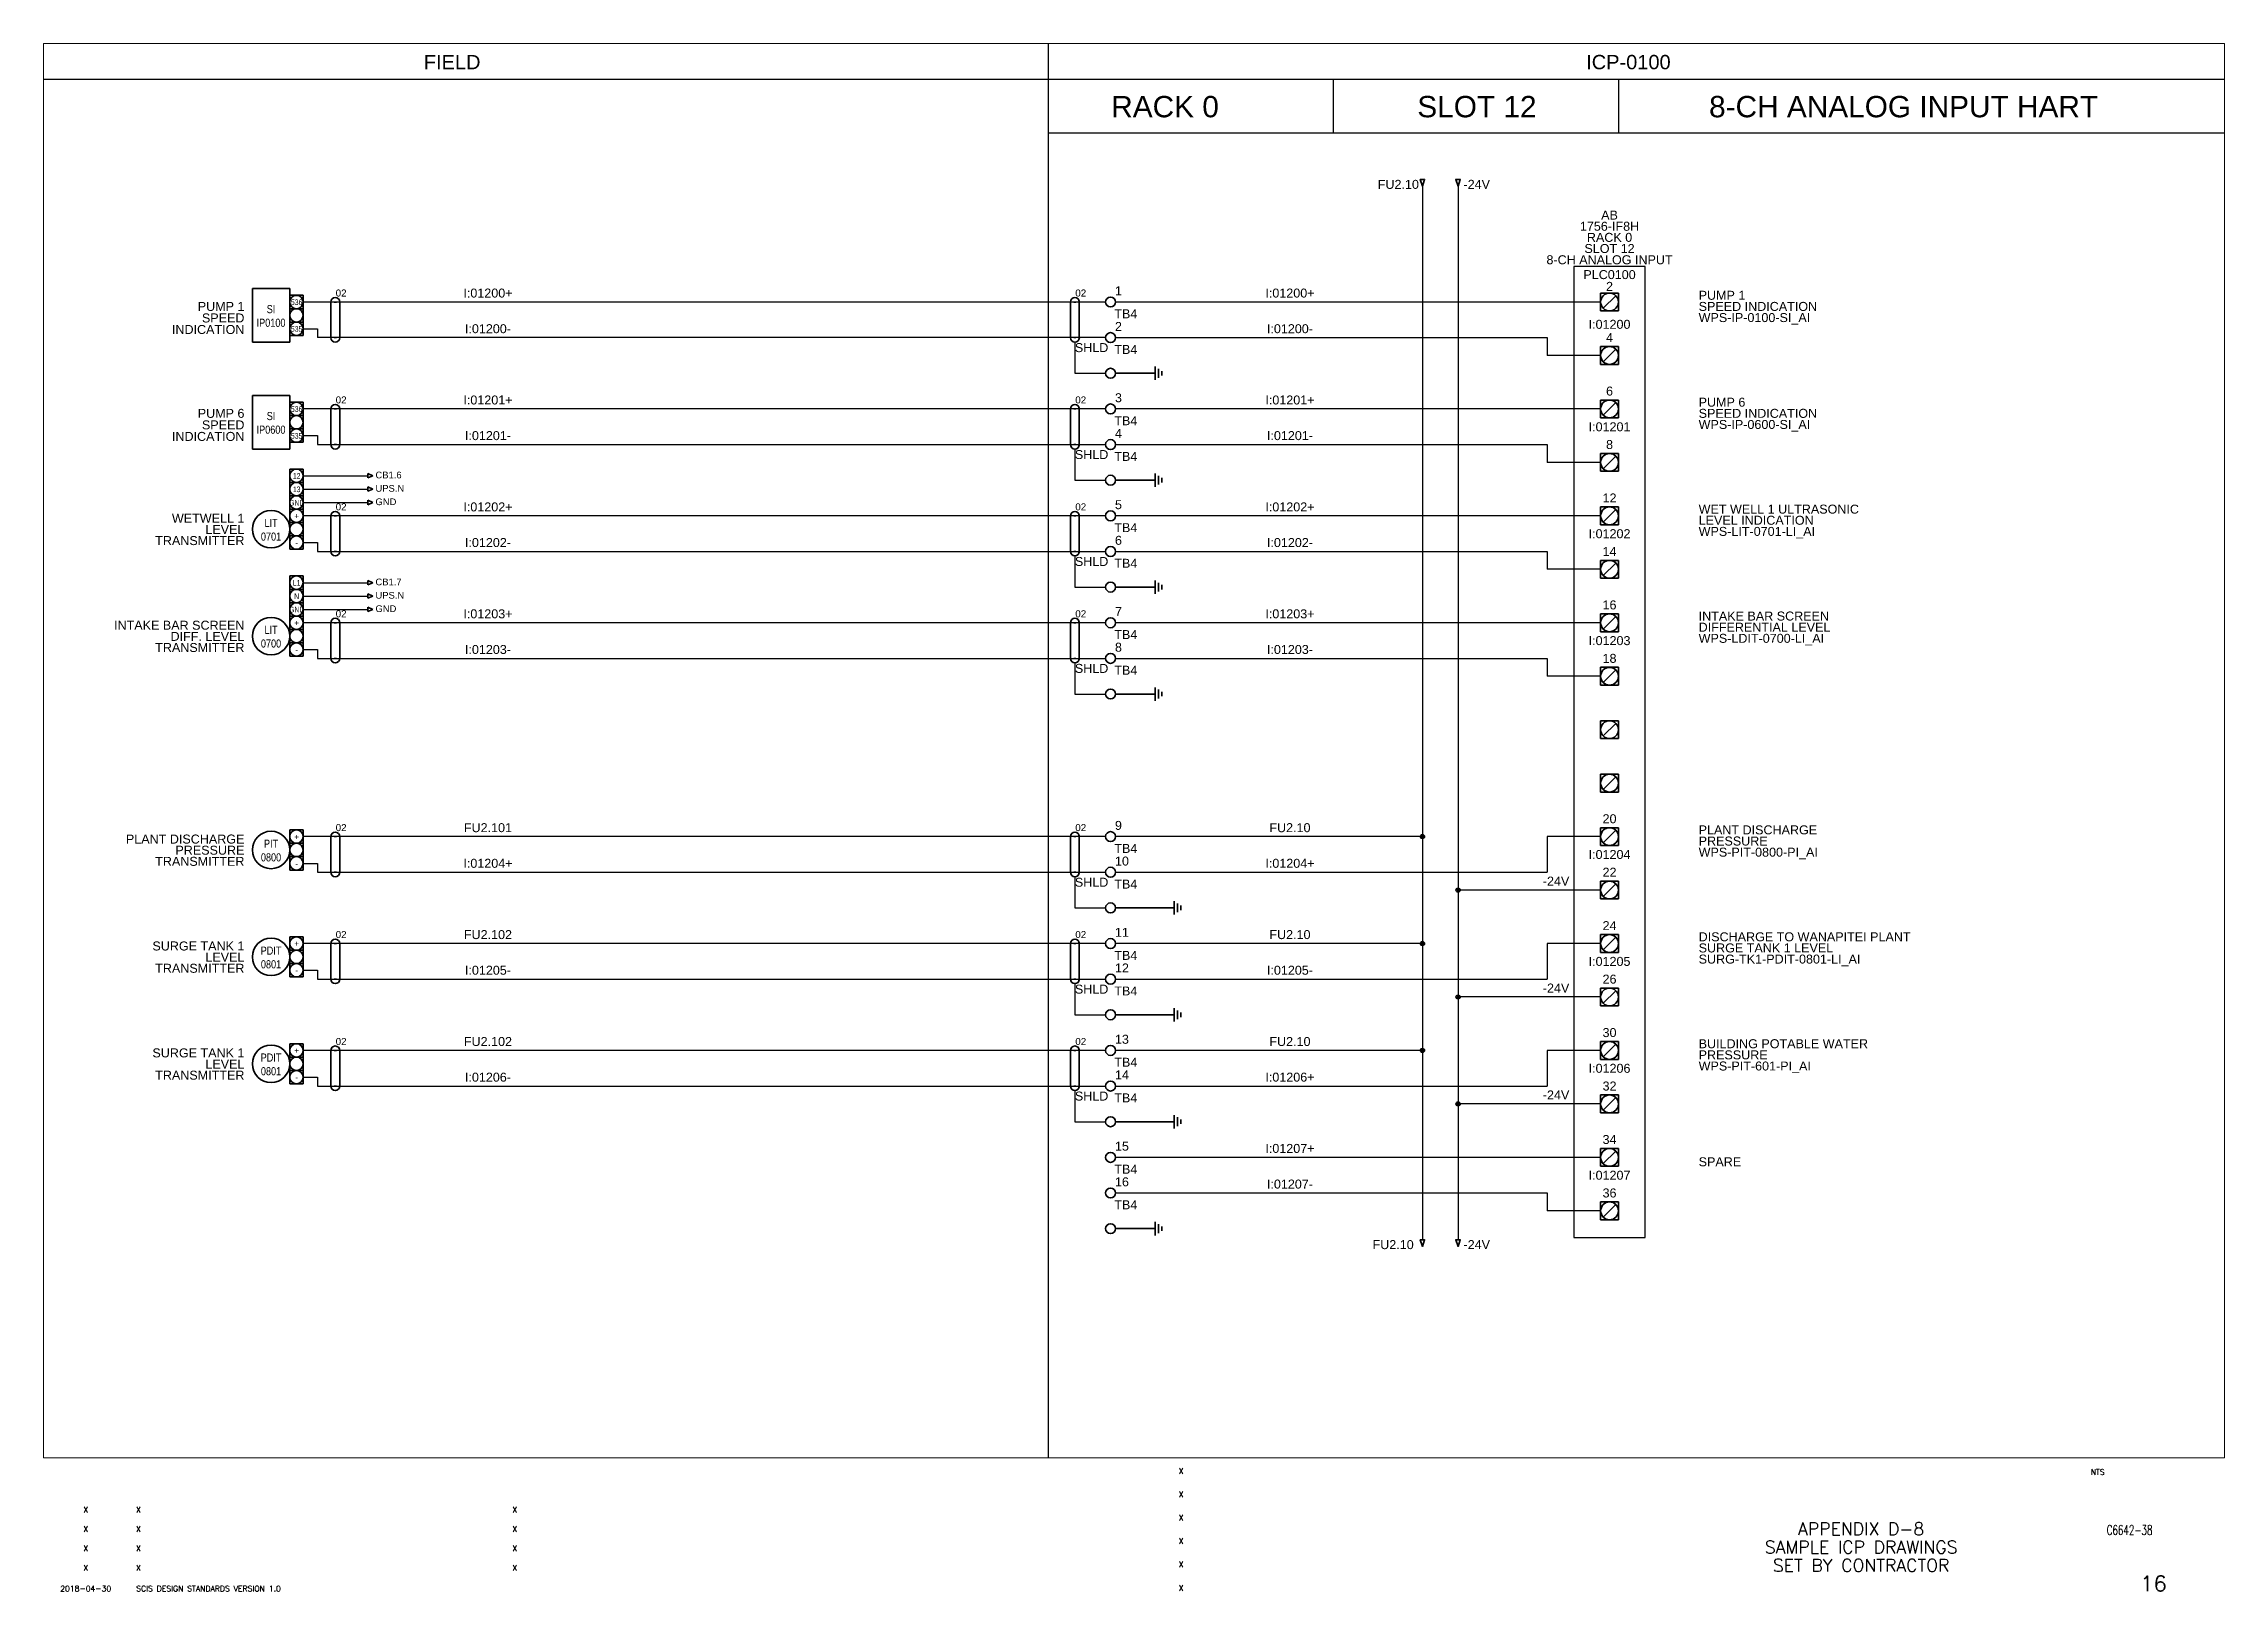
# Paper-space layout '16-Sample ICP R0S12 Analog Inputs' of a CAD drawing. Extents: x 44 to 821, y 22 to 574.
import ezdxf
from ezdxf.enums import TextEntityAlignment as Align

# ---------------------------------------------------------------- set-up
doc = ezdxf.new("R2010")
doc.units = 0
doc.layers.add('BOR-A1', color=7, linetype='Continuous')
doc.layers.add('G-ANNO-VPRT', color=7, linetype='Continuous', plot=False)
for name, color, linetype, lineweight in [('N-ANNO-TEXT', 2, 'Continuous', 18), ('N-CONT-PANL', 3, 'Continuous', 25), ('N-DIAG', 4, 'Continuous', 25), ('N-INST', 4, 'Continuous', 35)]:
    doc.layers.add(name, color=color, linetype=linetype, lineweight=lineweight)
doc.styles.add('_CGS_2-5_NOTES', font='arial.ttf', dxfattribs={"height": 2.5})
doc.styles.add('STD2-0', font='simplex.shx', dxfattribs={"height": 2})
doc.styles.add('STD3-5', font='simplex.shx', dxfattribs={"height": 3.5})
doc.styles.add('STD4-5', font='simplex.shx', dxfattribs={"height": 4.5})
doc.styles.add('STD5-5', font='SIMPLEX')

# ---------------------------------------------------------------- blocks, each defined once
blk = doc.blocks.new('CGS A1 TITLE ATT')
at = {"layer": 'BOR-A1', "color": 1}
for tag, p, height, style in [('DATE', (448.47, 64.4), 2, 'STD2-0'), ('DRAWN', (448.47, 56.08), 2, 'STD2-0'), ('DESIGNER', (448.47, 47.76), 2, 'STD2-0'), ('CHECKED', (448.47, 39.44), 2, 'STD2-0'), ('FILE', (783.85, 42.55), 3.5, 'STD3-5'), ('ENGINEER', (448.47, 31.12), 2, 'STD2-0'), ('AD909', (787.49, 32), 5.5, 'STD5-5'), ('APPROVED', (448.47, 22.72), 2, 'STD2-0')]:
    blk.add_attdef(tag, p, '', height=height, dxfattribs=dict(at, style=style))
at = {"layer": 'BOR-A1', "color": 1, "style": 'STD2-0', "flags": 4}
blk.add_attdef('SCALE', (773.37, 64), '', height=2, dxfattribs=at)
at = {"layer": 'BOR-A1', "color": 1, "style": 'STD4-5'}
for tag, p in [('TITLE-1', (691.59, 44.75)), ('TITLE-2', (691.59, 38.25)), ('TITLE-3', (691.59, 31.75)), ('TITLE-4', (691.59, 25.25))]:
    blk.add_attdef(tag, text='', height=4.5, dxfattribs=at).set_placement(p, align=Align.MIDDLE_CENTER)
at = {"layer": 'BOR-A1', "color": 1, "style": 'STD5-5'}
blk.add_attdef('999', text='', height=5.5, dxfattribs=at).set_placement((800.49, 22.5), align=Align.RIGHT)
blk = doc.blocks.new('CGS A1 REV ATT')
at = {"layer": 'BOR-A1', "color": 1, "style": 'STD2-0'}
for tag, p in [('R5-DATE', (58.99, 50.62)), ('R5-BY', (211.87, 50.62)), ('R4-DATE', (58.99, 43.7)), ('R4-BY', (211.87, 43.7)), ('R3-DATE', (58.99, 36.78)), ('R2-DATE', (58.99, 29.86)), ('R3-BY', (211.87, 36.78)), ('R2-BY', (211.87, 29.86)), ('R1-DATE', (58.99, 22.46)), ('R1-BY', (211.87, 22.46))]:
    blk.add_attdef(tag, text='', height=2, dxfattribs=at).set_placement(p, align=Align.CENTER)
for tag, p in [('R5-DESC', (76.99, 50.62)), ('R4-DESC', (76.99, 43.7)), ('R3-DESC', (76.99, 36.78)), ('R2-DESC', (76.99, 29.86)), ('R1-DESC', (76.99, 22.46))]:
    blk.add_attdef(tag, p, '', height=2, dxfattribs=at)

psp = doc.layouts.new('16-Sample ICP R0S12 Analog Inputs')

# ---------------------------------------------------------------- linework, layer by layer
for p, q in [((401.9, 574), (401.9, 70)), ((43.99, 561.3), (821, 561.3)), ((503.5, 561.3), (503.5, 542.25)), ((605.1, 561.3), (605.1, 542.25)), ((401.9, 542.25), (821, 542.25)), ((125.04, 407.63), (125.04, 407.63)), ((125.04, 293.33), (125.04, 293.33)), ((125.04, 255.23), (125.04, 255.23)), ((125.04, 217.13), (125.04, 217.13))]:
    psp.add_line(p, q)
at = {"color": 7}
for p, q in [((131.71, 479.54), (131.71, 484.31)), ((131.71, 474.78), (131.71, 479.54)), ((131.71, 470.02), (131.71, 474.78)), ((131.71, 441.44), (131.71, 446.21)), ((131.71, 436.68), (131.71, 441.44)), ((136.47, 436.68), (131.71, 436.68)), ((131.71, 436.68), (136.47, 436.68)), ((131.71, 431.92), (131.71, 436.68)), ((136.47, 431.92), (131.71, 431.92)), ((136.47, 203.32), (131.71, 203.32))]:
    psp.add_line(p, q, dxfattribs=at)
at = {"layer": 'N-CONT-PANL'}
for p, q in [((614.62, 494.62), (589.23, 494.62)), ((589.23, 494.62), (589.23, 148.55)), ((614.62, 148.55), (614.62, 494.62)), ((589.23, 148.55), (614.62, 148.55))]:
    psp.add_line(p, q, dxfattribs=at)
at = {"layer": 'N-DIAG'}
for p, q in [((535.25, 523.2), (535.25, 147.76)), ((547.95, 523.2), (547.95, 147.76)), ((422.35, 481.92), (136.47, 481.92)), ((598.75, 481.92), (425.9, 481.92)), ((136.47, 472.4), (141.55, 472.4)), ((141.55, 472.4), (141.55, 469.23)), ((422.35, 469.23), (141.55, 469.23)), ((411.43, 467.64), (411.43, 456.52)), ((425.9, 469.23), (579.7, 469.23)), ((579.7, 469.23), (579.7, 462.88)), ((598.75, 462.88), (579.7, 462.88)), ((411.43, 456.52), (422.35, 456.52)), ((422.35, 443.82), (136.47, 443.82)), ((598.75, 443.82), (425.9, 443.82)), ((136.47, 434.3), (141.55, 434.3)), ((141.55, 434.3), (141.55, 431.12)), ((141.55, 431.12), (422.35, 431.12)), ((411.43, 429.54), (411.43, 418.43)), ((425.9, 431.12), (579.7, 431.12)), ((579.7, 431.12), (579.7, 424.77)), ((136.47, 420.01), (159.5, 420.01)), ((598.75, 424.77), (579.7, 424.77)), ((136.47, 415.25), (159.5, 415.25)), ((411.43, 418.43), (422.35, 418.43)), ((136.47, 410.49), (159.5, 410.49)), ((422.35, 405.73), (136.47, 405.73)), ((598.75, 405.73), (425.9, 405.73)), ((136.47, 396.2), (141.55, 396.2)), ((141.55, 396.2), (141.55, 393.02)), ((141.55, 393.02), (422.35, 393.02)), ((411.43, 391.44), (411.43, 380.32)), ((425.9, 393.02), (579.7, 393.02)), ((579.7, 393.02), (579.7, 386.68)), ((136.47, 381.91), (159.5, 381.91)), ((598.75, 386.68), (579.7, 386.68)), ((136.47, 377.15), (159.5, 377.15)), ((411.43, 380.32), (422.35, 380.32)), ((136.47, 372.39), (159.5, 372.39)), ((422.35, 367.62), (136.47, 367.62)), ((598.75, 367.62), (425.9, 367.62)), ((136.47, 358.1), (141.55, 358.1)), ((141.55, 358.1), (141.55, 354.93)), ((141.55, 354.93), (422.35, 354.93)), ((411.43, 353.34), (411.43, 342.23)), ((425.9, 354.93), (579.7, 354.93)), ((579.7, 354.93), (579.7, 348.57)), ((411.43, 342.23), (422.35, 342.23)), ((598.75, 348.57), (579.7, 348.57)), ((422.35, 291.43), (136.47, 291.43)), ((535.25, 291.43), (425.9, 291.43)), ((598.75, 291.43), (579.7, 291.43)), ((579.7, 291.43), (579.7, 278.73)), ((136.47, 281.9), (141.55, 281.9)), ((141.55, 281.9), (141.55, 278.73)), ((141.55, 278.73), (422.35, 278.73)), ((411.43, 277.14), (411.43, 266.02)), ((425.9, 278.73), (579.7, 278.73)), ((598.75, 272.38), (548.71, 272.38)), ((411.43, 266.02), (422.35, 266.02)), ((422.35, 253.32), (136.47, 253.32)), ((535.25, 253.32), (425.9, 253.32)), ((598.75, 253.32), (579.7, 253.32)), ((579.7, 253.32), (579.7, 240.62)), ((136.47, 243.8), (141.55, 243.8)), ((141.55, 243.8), (141.55, 240.62)), ((141.55, 240.62), (422.35, 240.62)), ((411.43, 239.04), (411.43, 227.93)), ((425.9, 240.62), (579.7, 240.62)), ((598.75, 234.28), (548.71, 234.28)), ((411.43, 227.93), (422.35, 227.93)), ((422.35, 215.22), (136.47, 215.22)), ((535.25, 215.22), (425.9, 215.22)), ((598.75, 215.22), (579.7, 215.22)), ((579.7, 215.22), (579.7, 202.53)), ((136.47, 205.7), (141.55, 205.7)), ((141.55, 205.7), (141.55, 202.53)), ((141.55, 202.53), (422.35, 202.53)), ((425.9, 202.53), (579.7, 202.53)), ((411.43, 200.94), (411.43, 189.82)), ((598.75, 196.18), (548.71, 196.18)), ((411.43, 189.82), (422.35, 189.82)), ((598.75, 177.12), (425.9, 177.12)), ((425.9, 164.43), (579.7, 164.43)), ((579.7, 164.43), (579.7, 158.07)), ((598.75, 158.07), (579.7, 158.07))]:
    psp.add_line(p, q, dxfattribs=at)
for centre, radius in [((535.25, 291.43), 0.762), ((535.25, 291.43), 0.475), ((535.25, 291.43), 0.236), ((547.95, 272.38), 0.762), ((547.95, 272.38), 0.475), ((547.95, 272.38), 0.236), ((535.25, 253.32), 0.762), ((535.25, 253.32), 0.475), ((535.25, 253.32), 0.236), ((547.95, 234.28), 0.762), ((547.95, 234.28), 0.475), ((547.95, 234.28), 0.236), ((535.25, 215.22), 0.762), ((535.25, 215.22), 0.475), ((535.25, 215.22), 0.236), ((547.95, 196.18), 0.762), ((547.95, 196.18), 0.475), ((547.95, 196.18), 0.236)]:
    psp.add_circle(centre, radius, dxfattribs=at)
at = {"layer": 'N-INST', "linetype": 'Continuous'}
for p, q in [((118.37, 486.69), (131.71, 486.69)), ((118.37, 467.64), (118.37, 486.69)), ((131.71, 467.64), (131.71, 486.69)), ((131.71, 484.31), (136.47, 484.31)), ((136.47, 479.54), (136.47, 484.31)), ((598.75, 485.1), (605.1, 485.1)), ((598.75, 478.75), (598.75, 485.1)), ((598.75, 485.1), (605.1, 485.1)), ((598.75, 478.75), (598.75, 485.1)), ((604.17, 484.17), (599.68, 479.68)), ((605.1, 485.1), (605.1, 478.75)), ((605.1, 485.1), (605.1, 478.75)), ((131.71, 479.54), (136.47, 479.54)), ((136.47, 474.78), (131.71, 474.78)), ((131.71, 474.78), (136.47, 474.78)), ((131.71, 474.78), (136.47, 474.78)), ((136.47, 474.78), (136.47, 479.54)), ((136.47, 470.02), (136.47, 474.78)), ((605.1, 478.75), (598.75, 478.75)), ((605.1, 478.75), (598.75, 478.75)), ((118.37, 467.64), (131.71, 467.64)), ((136.47, 470.02), (131.71, 470.02)), ((131.71, 470.02), (136.47, 470.02)), ((148.3, 469.23), (147.5, 469.23)), ((411.82, 469.23), (411.03, 469.23)), ((598.75, 466.05), (605.1, 466.05)), ((598.75, 459.7), (598.75, 466.05)), ((598.75, 466.05), (605.1, 466.05)), ((598.75, 459.7), (598.75, 466.05)), ((605.1, 459.7), (598.75, 459.7)), ((605.1, 459.7), (598.75, 459.7)), ((604.17, 465.12), (599.68, 460.63)), ((605.1, 466.05), (605.1, 459.7)), ((605.1, 466.05), (605.1, 459.7)), ((425.9, 456.52), (440, 456.52)), ((118.37, 448.59), (131.71, 448.59)), ((118.37, 429.54), (118.37, 448.59)), ((131.71, 429.54), (131.71, 448.59)), ((131.71, 446.21), (136.47, 446.21)), ((136.47, 441.44), (136.47, 446.21)), ((598.75, 447), (605.1, 447)), ((598.75, 440.65), (598.75, 447)), ((598.75, 447), (605.1, 447)), ((598.75, 440.65), (598.75, 447)), ((604.17, 446.07), (599.68, 441.58)), ((605.1, 447), (605.1, 440.65)), ((605.1, 447), (605.1, 440.65)), ((131.71, 441.44), (136.47, 441.44)), ((131.71, 436.68), (136.47, 436.68)), ((136.47, 436.68), (136.47, 441.44)), ((136.47, 431.92), (136.47, 436.68)), ((605.1, 440.65), (598.75, 440.65)), ((605.1, 440.65), (598.75, 440.65)), ((118.37, 429.54), (131.71, 429.54)), ((131.71, 431.92), (136.47, 431.92)), ((148.3, 431.12), (147.5, 431.12)), ((411.82, 431.12), (411.03, 431.12)), ((598.75, 427.95), (605.1, 427.95)), ((598.75, 421.6), (598.75, 427.95)), ((598.75, 427.95), (605.1, 427.95)), ((598.75, 421.6), (598.75, 427.95)), ((605.1, 427.95), (605.1, 421.6)), ((605.1, 427.95), (605.1, 421.6)), ((131.71, 417.63), (131.71, 422.39)), ((131.71, 422.39), (136.47, 422.39)), ((136.47, 417.63), (136.47, 422.39)), ((161.29, 420.01), (159.5, 420.81)), ((159.5, 420.81), (159.5, 420.01)), ((159.5, 420.01), (159.5, 419.22)), ((159.5, 419.22), (161.29, 420.01)), ((605.1, 421.6), (598.75, 421.6)), ((605.1, 421.6), (598.75, 421.6)), ((604.17, 427.02), (599.68, 422.53)), ((131.71, 412.87), (131.71, 417.63)), ((131.71, 417.63), (136.47, 417.63)), ((136.47, 412.87), (131.71, 412.87)), ((131.71, 412.87), (136.47, 412.87)), ((131.71, 408.11), (131.71, 412.87)), ((131.71, 412.87), (136.47, 412.87)), ((136.47, 412.87), (136.47, 417.63)), ((136.47, 408.11), (136.47, 412.87)), ((161.29, 415.25), (159.5, 416.04)), ((159.5, 416.04), (159.5, 415.25)), ((159.5, 415.25), (159.5, 414.46)), ((159.5, 414.46), (161.29, 415.25)), ((425.9, 418.43), (440, 418.43)), ((136.47, 408.11), (131.71, 408.11)), ((131.71, 408.11), (136.47, 408.11)), ((131.71, 403.34), (131.71, 408.11)), ((131.71, 408.11), (136.47, 408.11)), ((136.47, 403.34), (136.47, 408.11)), ((161.29, 410.49), (159.5, 411.28)), ((159.5, 411.28), (159.5, 410.49)), ((159.5, 410.49), (159.5, 409.69)), ((159.5, 409.69), (161.29, 410.49)), ((598.75, 408.9), (605.1, 408.9)), ((598.75, 402.55), (598.75, 408.9)), ((598.75, 408.9), (605.1, 408.9)), ((598.75, 402.55), (598.75, 408.9)), ((604.17, 407.97), (599.68, 403.48)), ((605.1, 408.9), (605.1, 402.55)), ((605.1, 408.9), (605.1, 402.55)), ((131.71, 398.58), (131.71, 403.34)), ((131.71, 403.34), (136.47, 403.34)), ((136.47, 398.58), (131.71, 398.58)), ((131.71, 398.58), (136.47, 398.58)), ((131.71, 393.82), (131.71, 398.58)), ((131.71, 398.58), (136.47, 398.58)), ((136.47, 398.58), (136.47, 403.34)), ((136.47, 393.82), (136.47, 398.58)), ((605.1, 402.55), (598.75, 402.55)), ((605.1, 402.55), (598.75, 402.55)), ((136.47, 393.82), (131.71, 393.82)), ((131.71, 393.82), (136.47, 393.82)), ((148.3, 393.02), (147.5, 393.02)), ((411.82, 393.02), (411.03, 393.02)), ((598.75, 389.85), (605.1, 389.85)), ((598.75, 383.5), (598.75, 389.85)), ((598.75, 389.85), (605.1, 389.85)), ((598.75, 383.5), (598.75, 389.85)), ((604.17, 388.92), (599.68, 384.43)), ((605.1, 389.85), (605.1, 383.5)), ((605.1, 389.85), (605.1, 383.5)), ((131.71, 379.53), (131.71, 384.29)), ((131.71, 384.29), (136.47, 384.29)), ((136.47, 379.53), (136.47, 384.29)), ((161.29, 381.91), (159.5, 382.71)), ((159.5, 382.71), (159.5, 381.91)), ((159.5, 381.91), (159.5, 381.12)), ((159.5, 381.12), (161.29, 381.91)), ((605.1, 383.5), (598.75, 383.5)), ((605.1, 383.5), (598.75, 383.5)), ((131.71, 374.77), (131.71, 379.53)), ((131.71, 379.53), (136.47, 379.53)), ((136.47, 374.77), (131.71, 374.77)), ((131.71, 374.77), (136.47, 374.77)), ((131.71, 370.01), (131.71, 374.77)), ((131.71, 374.77), (136.47, 374.77)), ((136.47, 374.77), (136.47, 379.53)), ((136.47, 370.01), (136.47, 374.77)), ((161.29, 377.15), (159.5, 377.94)), ((159.5, 377.94), (159.5, 377.15)), ((159.5, 377.15), (159.5, 376.36)), ((159.5, 376.36), (161.29, 377.15)), ((161.29, 372.39), (159.5, 373.18)), ((159.5, 373.18), (159.5, 372.39)), ((425.9, 380.32), (440, 380.32)), ((125.04, 369.53), (125.04, 369.53)), ((136.47, 370.01), (131.71, 370.01)), ((131.71, 370.01), (136.47, 370.01)), ((131.71, 365.24), (131.71, 370.01)), ((131.71, 370.01), (136.47, 370.01)), ((131.71, 360.48), (131.71, 365.24)), ((131.71, 365.24), (136.47, 365.24)), ((136.47, 365.24), (136.47, 370.01)), ((136.47, 360.48), (136.47, 365.24)), ((159.5, 372.39), (159.5, 371.59)), ((159.5, 371.59), (161.29, 372.39)), ((598.75, 370.8), (605.1, 370.8)), ((598.75, 364.45), (598.75, 370.8)), ((598.75, 370.8), (605.1, 370.8)), ((598.75, 364.45), (598.75, 370.8)), ((604.17, 369.87), (599.68, 365.38)), ((605.1, 370.8), (605.1, 364.45)), ((605.1, 370.8), (605.1, 364.45)), ((136.47, 360.48), (131.71, 360.48)), ((131.71, 360.48), (136.47, 360.48)), ((131.71, 355.72), (131.71, 360.48)), ((131.71, 360.48), (136.47, 360.48)), ((136.47, 355.72), (136.47, 360.48)), ((605.1, 364.45), (598.75, 364.45)), ((605.1, 364.45), (598.75, 364.45)), ((136.47, 355.72), (131.71, 355.72)), ((131.71, 355.72), (136.47, 355.72)), ((148.3, 354.93), (147.5, 354.93)), ((411.82, 354.93), (411.03, 354.93)), ((598.75, 351.75), (605.1, 351.75)), ((598.75, 345.4), (598.75, 351.75)), ((598.75, 351.75), (605.1, 351.75)), ((598.75, 345.4), (598.75, 351.75)), ((604.17, 350.82), (599.68, 346.33)), ((605.1, 351.75), (605.1, 345.4)), ((605.1, 351.75), (605.1, 345.4)), ((425.9, 342.23), (440, 342.23)), ((605.1, 345.4), (598.75, 345.4)), ((605.1, 345.4), (598.75, 345.4)), ((598.75, 332.7), (605.1, 332.7)), ((598.75, 326.35), (598.75, 332.7)), ((598.75, 332.7), (605.1, 332.7)), ((598.75, 326.35), (598.75, 332.7)), ((605.1, 326.35), (598.75, 326.35)), ((605.1, 326.35), (598.75, 326.35)), ((604.17, 331.77), (599.68, 327.28)), ((605.1, 332.7), (605.1, 326.35)), ((605.1, 332.7), (605.1, 326.35)), ((598.75, 313.65), (605.1, 313.65)), ((598.75, 307.3), (598.75, 313.65)), ((598.75, 313.65), (605.1, 313.65)), ((598.75, 307.3), (598.75, 313.65)), ((604.17, 312.72), (599.68, 308.23)), ((605.1, 313.65), (605.1, 307.3)), ((605.1, 313.65), (605.1, 307.3)), ((605.1, 307.3), (598.75, 307.3)), ((605.1, 307.3), (598.75, 307.3)), ((131.71, 289.04), (131.71, 293.81)), ((131.71, 293.81), (136.47, 293.81)), ((131.71, 284.28), (131.71, 289.04)), ((131.71, 289.04), (136.47, 289.04)), ((136.47, 289.04), (136.47, 293.81)), ((136.47, 284.28), (136.47, 289.04)), ((598.75, 294.6), (605.1, 294.6)), ((598.75, 288.25), (598.75, 294.6)), ((598.75, 294.6), (605.1, 294.6)), ((598.75, 288.25), (598.75, 294.6)), ((605.1, 288.25), (598.75, 288.25)), ((605.1, 288.25), (598.75, 288.25)), ((604.17, 293.67), (599.68, 289.18)), ((605.1, 294.6), (605.1, 288.25)), ((605.1, 294.6), (605.1, 288.25)), ((136.47, 284.28), (131.71, 284.28)), ((131.71, 284.28), (136.47, 284.28)), ((131.71, 279.52), (131.71, 284.28)), ((131.71, 284.28), (136.47, 284.28)), ((136.47, 279.52), (136.47, 284.28)), ((136.47, 279.52), (131.71, 279.52)), ((131.71, 279.52), (136.47, 279.52)), ((148.3, 278.73), (147.5, 278.73)), ((411.82, 278.73), (411.03, 278.73)), ((598.75, 275.55), (605.1, 275.55)), ((598.75, 269.2), (598.75, 275.55)), ((598.75, 275.55), (605.1, 275.55)), ((598.75, 269.2), (598.75, 275.55)), ((604.17, 274.62), (599.68, 270.13)), ((605.1, 275.55), (605.1, 269.2)), ((605.1, 275.55), (605.1, 269.2)), ((425.9, 266.02), (446.79, 266.02)), ((605.1, 269.2), (598.75, 269.2)), ((605.1, 269.2), (598.75, 269.2)), ((598.75, 256.5), (605.1, 256.5)), ((598.75, 250.15), (598.75, 256.5)), ((598.75, 256.5), (605.1, 256.5)), ((598.75, 250.15), (598.75, 256.5)), ((605.1, 256.5), (605.1, 250.15)), ((605.1, 256.5), (605.1, 250.15)), ((131.71, 250.94), (131.71, 255.71)), ((131.71, 255.71), (136.47, 255.71)), ((131.71, 246.18), (131.71, 250.94)), ((131.71, 250.94), (136.47, 250.94)), ((136.47, 250.94), (136.47, 255.71)), ((136.47, 246.18), (136.47, 250.94)), ((605.1, 250.15), (598.75, 250.15)), ((605.1, 250.15), (598.75, 250.15)), ((604.17, 255.57), (599.68, 251.08)), ((136.47, 246.18), (131.71, 246.18)), ((131.71, 246.18), (136.47, 246.18)), ((131.71, 241.42), (131.71, 246.18)), ((131.71, 246.18), (136.47, 246.18)), ((136.47, 241.42), (131.71, 241.42)), ((131.71, 241.42), (136.47, 241.42)), ((136.47, 241.42), (136.47, 246.18)), ((148.3, 240.62), (147.5, 240.62)), ((411.82, 240.62), (411.03, 240.62)), ((598.75, 237.45), (605.1, 237.45)), ((598.75, 231.1), (598.75, 237.45)), ((598.75, 237.45), (605.1, 237.45)), ((598.75, 231.1), (598.75, 237.45)), ((604.17, 236.52), (599.68, 232.03)), ((605.1, 237.45), (605.1, 231.1)), ((605.1, 237.45), (605.1, 231.1)), ((425.9, 227.93), (446.79, 227.93)), ((605.1, 231.1), (598.75, 231.1)), ((605.1, 231.1), (598.75, 231.1)), ((131.71, 212.84), (131.71, 217.61)), ((131.71, 217.61), (136.47, 217.61)), ((136.47, 212.84), (136.47, 217.61)), ((598.75, 218.4), (605.1, 218.4)), ((598.75, 212.05), (598.75, 218.4)), ((598.75, 218.4), (605.1, 218.4)), ((598.75, 212.05), (598.75, 218.4)), ((605.1, 218.4), (605.1, 212.05)), ((605.1, 218.4), (605.1, 212.05)), ((131.71, 208.08), (131.71, 212.84)), ((131.71, 212.84), (136.47, 212.84)), ((136.47, 208.08), (136.47, 212.84)), ((605.1, 212.05), (598.75, 212.05)), ((605.1, 212.05), (598.75, 212.05)), ((604.17, 217.47), (599.68, 212.98)), ((136.47, 208.08), (131.71, 208.08)), ((131.71, 208.08), (136.47, 208.08)), ((131.71, 203.32), (131.71, 208.08)), ((131.71, 208.08), (136.47, 208.08)), ((131.71, 203.32), (136.47, 203.32)), ((136.47, 203.32), (136.47, 208.08)), ((148.3, 202.53), (147.5, 202.53)), ((411.82, 202.53), (411.03, 202.53)), ((598.75, 199.35), (605.1, 199.35)), ((598.75, 193), (598.75, 199.35)), ((598.75, 199.35), (605.1, 199.35)), ((598.75, 193), (598.75, 199.35)), ((604.17, 198.42), (599.68, 193.93)), ((605.1, 199.35), (605.1, 193)), ((605.1, 199.35), (605.1, 193)), ((425.9, 189.82), (446.79, 189.82)), ((605.1, 193), (598.75, 193)), ((605.1, 193), (598.75, 193)), ((598.75, 180.3), (605.1, 180.3)), ((598.75, 173.95), (598.75, 180.3)), ((598.75, 180.3), (605.1, 180.3)), ((598.75, 173.95), (598.75, 180.3)), ((604.17, 179.37), (599.68, 174.88)), ((605.1, 180.3), (605.1, 173.95)), ((605.1, 180.3), (605.1, 173.95)), ((605.1, 173.95), (598.75, 173.95)), ((605.1, 173.95), (598.75, 173.95)), ((598.75, 161.25), (605.1, 161.25)), ((598.75, 154.9), (598.75, 161.25)), ((598.75, 161.25), (605.1, 161.25)), ((598.75, 154.9), (598.75, 161.25)), ((604.17, 160.32), (599.68, 155.83)), ((605.1, 161.25), (605.1, 154.9)), ((605.1, 161.25), (605.1, 154.9)), ((425.9, 151.72), (440, 151.72)), ((605.1, 154.9), (598.75, 154.9)), ((605.1, 154.9), (598.75, 154.9))]:
    psp.add_line(p, q, dxfattribs=at)
at = {"layer": 'N-INST'}
for p, q in [((147.5, 481.92), (148.3, 481.92)), ((411.03, 481.92), (411.82, 481.92)), ((440, 458.91), (440, 454.14)), ((441.19, 458.11), (441.19, 454.94)), ((442.38, 457.32), (442.38, 455.73)), ((147.5, 443.82), (148.3, 443.82)), ((411.03, 443.82), (411.82, 443.82)), ((440, 420.81), (440, 416.04)), ((441.19, 420.01), (441.19, 416.84)), ((442.38, 419.22), (442.38, 417.63)), ((147.5, 405.73), (148.3, 405.73)), ((411.03, 405.73), (411.82, 405.73)), ((440, 382.71), (440, 377.94)), ((441.19, 381.91), (441.19, 378.74)), ((442.38, 381.12), (442.38, 379.53)), ((147.5, 367.62), (148.3, 367.62)), ((411.03, 367.62), (411.82, 367.62)), ((440, 344.61), (440, 339.84)), ((441.19, 343.81), (441.19, 340.64)), ((442.38, 343.02), (442.38, 341.43)), ((147.5, 291.43), (148.3, 291.43)), ((411.03, 291.43), (411.82, 291.43)), ((446.79, 268.41), (446.79, 263.64)), ((447.98, 267.61), (447.98, 264.44)), ((449.17, 266.82), (449.17, 265.23)), ((147.5, 253.32), (148.3, 253.32)), ((411.03, 253.32), (411.82, 253.32)), ((446.79, 230.31), (446.79, 225.54)), ((447.98, 229.51), (447.98, 226.34)), ((449.17, 228.72), (449.17, 227.13)), ((147.5, 215.22), (148.3, 215.22)), ((411.03, 215.22), (411.82, 215.22)), ((446.79, 192.21), (446.79, 187.44)), ((447.98, 191.41), (447.98, 188.24)), ((449.17, 190.62), (449.17, 189.03)), ((440, 154.11), (440, 149.34)), ((441.19, 153.31), (441.19, 150.14)), ((442.38, 152.52), (442.38, 150.93))]:
    psp.add_line(p, q, dxfattribs=at)
at = {"layer": 'N-INST', "linetype": 'Continuous'}
for points in [[(535.25, 525.58), (534.46, 525.58), (535.25, 523.2), (536.04, 525.58), (535.25, 525.58)], [(547.95, 525.58), (548.74, 525.58), (547.95, 523.2), (547.16, 525.58), (547.95, 525.58)], [(146.31, 481.92), (146.31, 469.23)], [(149.49, 481.92), (149.49, 469.23)], [(409.84, 481.92), (409.84, 469.23)], [(413.01, 481.92), (413.01, 469.23)], [(146.31, 443.82), (146.31, 431.12)], [(149.49, 443.82), (149.49, 431.12)], [(409.84, 443.82), (409.84, 431.12)], [(413.01, 443.82), (413.01, 431.12)], [(146.31, 405.73), (146.31, 393.02)], [(149.49, 405.73), (149.49, 393.02)], [(409.84, 405.73), (409.84, 393.02)], [(413.01, 405.73), (413.01, 393.02)], [(146.31, 367.62), (146.31, 354.93)], [(149.49, 367.62), (149.49, 354.93)], [(409.84, 367.62), (409.84, 354.93)], [(413.01, 367.62), (413.01, 354.93)], [(146.31, 291.43), (146.31, 278.73)], [(149.49, 291.43), (149.49, 278.73)], [(409.84, 291.43), (409.84, 278.73)], [(413.01, 291.43), (413.01, 278.73)], [(146.31, 253.32), (146.31, 240.62)], [(149.49, 253.32), (149.49, 240.62)], [(409.84, 253.32), (409.84, 240.62)], [(413.01, 253.32), (413.01, 240.62)], [(146.31, 215.22), (146.31, 202.53)], [(149.49, 215.22), (149.49, 202.53)], [(409.84, 215.22), (409.84, 202.53)], [(413.01, 215.22), (413.01, 202.53)], [(535.25, 147.76), (534.46, 147.76), (535.25, 145.38), (536.04, 147.76), (535.25, 147.76)], [(547.95, 147.76), (548.74, 147.76), (547.95, 145.38), (547.16, 147.76), (547.95, 147.76)]]:
    psp.add_lwpolyline(points, dxfattribs=at)
for centre, radius in [((134.09, 481.92), 2.38), ((424.13, 481.92), 1.77), ((601.93, 481.92), 3.17), ((134.09, 477.16), 2.38), ((134.09, 472.4), 2.38), ((424.13, 469.23), 1.77), ((601.93, 462.88), 3.17), ((424.13, 456.52), 1.77), ((134.09, 443.82), 2.38), ((424.13, 443.82), 1.77), ((601.93, 443.82), 3.17), ((134.09, 439.06), 2.38), ((134.09, 434.3), 2.38), ((424.13, 431.12), 1.77), ((601.93, 424.77), 3.17), ((134.09, 420.01), 2.38), ((424.13, 418.43), 1.77), ((134.09, 415.25), 2.38), ((134.09, 410.49), 2.38), ((125.04, 400.96), 6.67), ((134.09, 405.73), 2.38), ((424.13, 405.73), 1.77), ((601.93, 405.73), 3.17), ((134.09, 400.96), 2.38), ((134.09, 396.2), 2.38), ((424.13, 393.02), 1.77), ((601.93, 386.68), 3.17), ((134.09, 381.91), 2.38), ((424.13, 380.32), 1.77), ((134.09, 377.15), 2.38), ((134.09, 372.39), 2.38), ((125.04, 362.86), 6.67), ((134.09, 367.62), 2.38), ((134.09, 362.86), 2.38), ((424.13, 367.62), 1.77), ((601.93, 367.62), 3.17), ((134.09, 358.1), 2.38), ((424.13, 354.93), 1.77), ((601.93, 348.57), 3.17), ((424.13, 342.23), 1.77), ((601.93, 329.52), 3.17), ((601.93, 310.48), 3.17), ((125.04, 286.66), 6.67), ((134.09, 291.43), 2.38), ((134.09, 286.66), 2.38), ((424.13, 291.43), 1.77), ((601.93, 291.43), 3.17), ((134.09, 281.9), 2.38), ((424.13, 278.73), 1.77), ((601.93, 272.38), 3.17), ((424.13, 266.02), 1.77), ((601.93, 253.32), 3.17), ((125.04, 248.56), 6.67), ((134.09, 253.32), 2.38), ((134.09, 248.56), 2.38), ((424.13, 253.32), 1.77), ((134.09, 243.8), 2.38), ((424.13, 240.62), 1.77), ((601.93, 234.28), 3.17), ((424.13, 227.93), 1.77), ((134.09, 215.22), 2.38), ((601.93, 215.22), 3.17), ((125.04, 210.46), 6.67), ((134.09, 210.46), 2.38), ((424.13, 215.22), 1.77), ((134.09, 205.7), 2.38), ((424.13, 202.53), 1.77), ((601.93, 196.18), 3.17), ((424.13, 189.82), 1.77), ((424.13, 177.12), 1.77), ((601.93, 177.12), 3.17), ((424.13, 164.43), 1.77), ((601.93, 158.07), 3.17), ((424.13, 151.72), 1.77)]:
    psp.add_circle(centre, radius, dxfattribs=at)
at = {"layer": 'N-INST'}
for centre in [(147.9, 481.92), (411.43, 481.92), (147.9, 443.82), (411.43, 443.82), (147.9, 405.73), (411.43, 405.73), (147.9, 367.62), (411.43, 367.62), (147.9, 291.43), (411.43, 291.43), (147.9, 253.32), (411.43, 253.32), (147.9, 215.22), (411.43, 215.22)]:
    psp.add_arc(centre, 1.59, 360, 180, dxfattribs=at)
at = {"layer": 'N-INST', "linetype": 'Continuous'}
for centre in [(147.9, 469.23), (411.43, 469.23), (147.9, 431.12), (411.43, 431.12), (147.9, 393.02), (411.43, 393.02), (147.9, 354.93), (411.43, 354.93), (147.9, 278.73), (411.43, 278.73), (147.9, 240.62), (411.43, 240.62), (147.9, 202.53), (411.43, 202.53)]:
    psp.add_arc(centre, 1.59, 180, 0, dxfattribs=at)

# ---------------------------------------------------------------- block references
ref = psp.add_blockref('CGS A1 TITLE ATT', (0, 0))
ref.add_attrib('TITLE-1', 'APPENDIX D-8', dxfattribs={"layer": 'BOR-A1', "color": 1, "height": 4.5, "style": 'STD4-5'}).set_placement((691.59, 44.75), align=Align.MIDDLE_CENTER)
ref.add_attrib('TITLE-2', 'SAMPLE ICP DRAWINGS', dxfattribs={"layer": 'BOR-A1', "color": 1, "height": 4.5, "style": 'STD4-5'}).set_placement((691.59, 38.25), align=Align.MIDDLE_CENTER)
ref.add_attrib('TITLE-3', 'SET BY CONTRACTOR', dxfattribs={"layer": 'BOR-A1', "color": 1, "height": 4.5, "style": 'STD4-5'}).set_placement((691.59, 31.75), align=Align.MIDDLE_CENTER)
ref.add_attrib('FILE', 'C6642-38', (779.08, 42.56), dxfattribs={"layer": 'BOR-A1', "color": 1, "height": 3.5, "style": 'STD3-5', "width": 0.65})
ref.add_attrib('SCALE', 'NTS', (773.37, 64), dxfattribs={"layer": 'BOR-A1', "color": 1, "height": 2, "style": 'STD2-0'})
ref.add_attrib('DATE', 'X', (448.47, 64.4), dxfattribs={"layer": 'BOR-A1', "color": 1, "height": 2, "style": 'STD2-0'})
ref.add_attrib('DRAWN', 'X', (448.47, 56.08), dxfattribs={"layer": 'BOR-A1', "color": 1, "height": 2, "style": 'STD2-0'})
ref.add_attrib('DESIGNER', 'X', (448.47, 47.76), dxfattribs={"layer": 'BOR-A1', "color": 1, "height": 2, "style": 'STD2-0'})
ref.add_attrib('CHECKED', 'X', (448.47, 39.44), dxfattribs={"layer": 'BOR-A1', "color": 1, "height": 2, "style": 'STD2-0'})
ref.add_attrib('ENGINEER', 'X', (448.47, 31.12), dxfattribs={"layer": 'BOR-A1', "color": 1, "height": 2, "style": 'STD2-0'})
ref.add_attrib('APPROVED', 'X', (448.47, 22.72), dxfattribs={"layer": 'BOR-A1', "color": 1, "height": 2, "style": 'STD2-0'})
ref.add_attrib('999', '16', dxfattribs={"layer": 'BOR-A1', "color": 1, "height": 5.5, "style": 'STD5-5'}).set_placement((800.49, 22.5), align=Align.RIGHT)
psp.add_blockref('CGS A1 REV ATT', (0, 0)).add_auto_attribs({'R1-DATE': '2018-04-30', 'R1-DESC': 'SCIS DESIGN STANDARDS VERSION 1.0', 'R2-DATE': 'X', 'R2-DESC': 'X', 'R2-BY': 'X', 'R3-DATE': 'X', 'R3-DESC': 'X', 'R3-BY': 'X', 'R4-DATE': 'X', 'R4-DESC': 'X', 'R4-BY': 'X', 'R5-DATE': 'X', 'R5-DESC': 'X', 'R5-BY': 'X'})

# ---------------------------------------------------------------- texts
at = {"layer": 'N-ANNO-TEXT', "linetype": 'Continuous', "style": '_CGS_2-5_NOTES'}
for s, height, p in [('FIELD', 5.1, (189.56, 567.42)), ('ICP-0100', 5.1, (608.66, 567.42)), ('RACK 0', 7.6, (443.56, 551.55)), ('SLOT 12', 7.6, (554.68, 551.55)), ('8-CH ANALOG INPUT HART', 7.6, (706.7, 551.55))]:
    psp.add_text(s, height=height, dxfattribs=at).set_placement(p, align=Align.MIDDLE)
at = {"layer": 'N-ANNO-TEXT', "style": '_CGS_2-5_NOTES'}
for s, p in [('FU2.10', (519.35, 522.25)), ('-24V', (549.9, 522.25)), ('1', (425.71, 484.31)), ('SPEED INDICATION', (633.68, 478.75)), ('PUMP 1', (633.68, 482.72)), ('TB4', (425.48, 476.11)), ('2', (425.71, 471.61)), ('WPS-IP-0100-SI_AI', (633.68, 474.78)), ('SHLD', (411.43, 464.07)), ('TB4', (425.48, 463.41)), ('3', (425.71, 446.21)), ('SPEED INDICATION', (633.68, 440.65)), ('PUMP 6 ', (633.68, 444.62)), ('TB4', (425.48, 438.01)), ('4', (425.71, 433.51)), ('WPS-IP-0600-SI_AI', (633.68, 436.68)), ('SHLD', (411.43, 425.97)), ('TB4', (425.48, 425.31)), ('5', (425.71, 408.11)), ('WET WELL 1 ULTRASONIC', (633.68, 406.52)), ('LEVEL INDICATION', (633.68, 402.55)), ('TB4', (425.48, 399.91)), ('6', (425.71, 395.41)), ('WPS-LIT-0701-LI_AI', (633.68, 398.58)), ('SHLD', (411.43, 387.87)), ('TB4', (425.48, 387.21)), ('7', (425.71, 370.01)), ('DIFFERENTIAL LEVEL', (633.68, 364.45)), ('INTAKE BAR SCREEN', (633.68, 368.42)), ('TB4', (425.48, 361.81)), ('8', (425.71, 357.31)), ('WPS-LDIT-0700-LI_AI', (633.68, 360.48)), ('SHLD', (411.43, 349.77)), ('TB4', (425.48, 349.11)), ('9', (425.71, 293.81)), ('PLANT DISCHARGE', (633.68, 292.22)), ('TB4', (425.48, 285.61)), ('WPS-PIT-0800-PI_AI', (633.68, 284.28)), ('PRESSURE', (633.68, 288.25)), ('10', (425.71, 281.11)), ('SHLD', (411.43, 273.57)), ('TB4', (425.48, 272.91)), ('11', (425.71, 255.71)), ('DISCHARGE TO WANAPITEI PLANT', (633.68, 254.12)), ('TB4', (425.48, 247.51)), ('SURGE TANK 1 LEVEL', (633.68, 250.15)), ('SURG-TK1-PDIT-0801-LI_AI', (633.68, 246.18)), ('12', (425.71, 243.01)), ('SHLD', (411.43, 235.47)), ('TB4', (425.48, 234.81)), ('13', (425.71, 217.61)), ('BUILDING POTABLE WATER', (633.68, 216.02)), ('TB4', (425.48, 209.41)), ('WPS-PIT-601-PI_AI', (633.68, 208.08)), ('PRESSURE', (633.68, 212.05)), ('14', (425.71, 204.91)), ('SHLD', (411.43, 197.37)), ('TB4', (425.48, 196.71)), ('15', (425.71, 179.51)), ('TB4', (425.48, 171.31)), ('SPARE', (633.68, 173.95)), ('16', (425.71, 166.81)), ('TB4', (425.48, 158.61)), ('FU2.10', (517.5, 144.43)), ('-24V', (549.9, 144.43))]:
    psp.add_text(s, height=3.2, dxfattribs=at).set_placement(p)
for s, p in [('AB', (601.93, 511.29)), ('1756-IF8H', (601.93, 507.32)), ('RACK 0', (601.93, 503.36)), ('8-CH ANALOG INPUT', (601.93, 495.38)), ('SLOT 12', (601.93, 499.39)), ('PLC0100', (601.93, 490.09)), ('2', (601.93, 485.89)), ('4', (601.93, 467.64)), ('6', (601.93, 448.59)), ('8', (601.93, 429.54)), ('12', (601.93, 410.49)), ('14', (601.93, 391.44)), ('16', (601.93, 372.39)), ('18', (601.93, 353.34)), ('20', (601.93, 296.19)), ('22', (601.93, 277.14)), ('-24V', (582.88, 273.96)), ('24', (601.93, 258.09)), ('26', (601.93, 239.04)), ('-24V', (582.88, 235.86)), ('30', (601.93, 219.99)), ('32', (601.93, 200.94)), ('-24V', (582.88, 197.76)), ('34', (601.93, 181.89)), ('36', (601.93, 162.84))]:
    psp.add_text(s, height=3.2, dxfattribs=at).set_placement(p, align=Align.CENTER)
for s, p in [('PUMP 1', (115.55, 478.75)), ('SPEED', (115.55, 474.64)), ('INDICATION', (115.55, 470.53)), ('PUMP 6', (115.55, 440.65)), ('INDICATION', (115.55, 432.43)), ('SPEED', (115.55, 436.54)), ('WETWELL 1', (115.54, 403.25)), ('TRANSMITTER', (115.54, 395.31)), ('LEVEL', (115.54, 399.28)), ('INTAKE BAR SCREEN', (115.54, 365.15)), ('TRANSMITTER', (115.54, 357.21)), ('DIFF. LEVEL', (115.54, 361.18)), ('PLANT DISCHARGE', (115.54, 288.95)), ('PRESSURE', (115.54, 284.98)), ('TRANSMITTER', (115.54, 281.01)), ('SURGE TANK 1', (115.54, 250.85)), ('LEVEL', (115.54, 246.88)), ('TRANSMITTER', (115.54, 242.91)), ('SURGE TANK 1', (115.54, 212.75)), ('LEVEL', (115.54, 208.78)), ('TRANSMITTER', (115.54, 204.81))]:
    psp.add_text(s, height=3.2, dxfattribs=at).set_placement(p, align=Align.RIGHT)
at = {"layer": 'N-ANNO-TEXT', "style": '_CGS_2-5_NOTES', "width": 0.7}
for s, p in [('536', (134.15, 481.85)), ('535', (134.15, 472.32)), ('536', (134.15, 443.75)), ('535', (134.15, 434.22)), ('12', (134.15, 419.94)), ('13', (134.15, 415.17)), ('GND', (134.15, 410.41)), ('L1', (134.15, 381.84)), ('GND', (134.15, 372.31)), ('N', (134.15, 377.07))]:
    psp.add_text(s, height=2, dxfattribs=at).set_placement(p, align=Align.MIDDLE_CENTER)
at = {"layer": 'N-ANNO-TEXT', "linetype": 'Continuous', "style": '_CGS_2-5_NOTES'}
for s, p in [('I:01200+', (202.31, 483.51)), ('I:01200+', (488.06, 483.51)), ('I:01200-', (202.31, 470.81)), ('I:01200-', (488.06, 470.81)), ('I:01201+', (202.31, 445.41)), ('I:01201+', (488.06, 445.41)), ('I:01201-', (202.31, 432.71)), ('I:01201-', (488.06, 432.71)), ('I:01202+', (202.31, 407.31)), ('I:01202+', (488.06, 407.31)), ('I:01202-', (202.31, 394.61)), ('I:01202-', (488.06, 394.61)), ('I:01203+', (202.31, 369.21)), ('I:01203+', (488.06, 369.21)), ('I:01203-', (202.31, 356.51)), ('I:01203-', (488.06, 356.51)), ('FU2.101', (202.31, 293.01)), ('FU2.10', (488.06, 293.01)), ('I:01204+', (202.31, 280.31)), ('I:01204+', (488.06, 280.31)), ('FU2.102', (202.31, 254.91)), ('FU2.10', (488.06, 254.91)), ('I:01205-', (202.31, 242.21)), ('I:01205-', (488.06, 242.21)), ('FU2.102', (202.31, 216.81)), ('FU2.10', (488.06, 216.81)), ('I:01206-', (202.31, 204.11)), ('I:01206+', (488.06, 204.11)), ('I:01207+', (488.06, 178.71)), ('I:01207-', (488.06, 166.01))]:
    psp.add_text(s, height=3.2, dxfattribs=at).set_placement(p, align=Align.CENTER)
at = {"layer": 'N-ANNO-TEXT', "linetype": 'Continuous', "style": '_CGS_2-5_NOTES', "width": 0.8}
for s, p in [('IP0100', (125.02, 473.08)), ('SI', (125.02, 477.94)), ('IP0600', (125.02, 434.98)), ('SI', (125.02, 439.84)), ('LIT', (125.02, 401.74)), ('0701', (125.02, 396.88)), ('LIT', (125.02, 363.64)), ('0700', (125.02, 358.78)), ('PIT', (125.02, 287.44)), ('0800', (125.02, 282.58)), ('PDIT', (125.02, 249.34)), ('0801', (125.02, 244.48)), ('PDIT', (125.02, 211.24)), ('0801', (125.02, 206.38))]:
    psp.add_text(s, height=2.9, dxfattribs=at).set_placement(p, align=Align.CENTER)
at = {"layer": 'N-ANNO-TEXT', "style": '_CGS_2-5_NOTES'}
for s, p in [('I:01200', (601.93, 475.57)), ('I:01201', (601.93, 439.06)), ('I:01202', (601.93, 400.96)), ('I:01203', (601.93, 362.86)), ('I:01204', (601.93, 286.66)), ('I:01205', (601.93, 248.56)), ('I:01206', (601.93, 210.46)), ('I:01207', (601.93, 172.36))]:
    psp.add_text(s, height=3.2, dxfattribs=at).set_placement(p, align=Align.TOP_CENTER)
at = {"layer": 'N-ANNO-TEXT', "linetype": 'Continuous', "style": '_CGS_2-5_NOTES'}
for s, p in [('CB1.6', (162.23, 419.07)), ('GND', (162.23, 409.54)), ('UPS.N', (162.23, 414.31)), ('CB1.7', (162.23, 380.97)), ('GND', (162.23, 371.44)), ('UPS.N', (162.23, 376.21))]:
    psp.add_text(s, height=2.4, dxfattribs=at).set_placement(p)
at = {"layer": 'N-ANNO-TEXT', "style": '_CGS_2-5_NOTES'}
for s, p in [('+', (134.15, 405.65)), ('-', (134.15, 396.12)), ('+', (134.15, 367.55)), ('-', (134.15, 358.02)), ('+', (134.15, 291.35)), ('-', (134.15, 281.82)), ('+', (134.15, 253.25)), ('-', (134.15, 243.72)), ('+', (134.15, 215.15)), ('-', (134.15, 205.62))]:
    psp.add_text(s, height=2, dxfattribs=at).set_placement(p, align=Align.MIDDLE_CENTER)
at = {"layer": 'N-INST', "style": '_CGS_2-5_NOTES'}
for p in [(148.05, 483.88), (411.58, 483.88), (148.05, 445.78), (411.58, 445.78), (148.05, 407.68), (411.58, 407.68), (148.05, 369.58), (411.58, 369.58), (148.05, 293.38), (411.58, 293.38), (148.05, 255.28), (411.58, 255.28), (148.05, 217.18), (411.58, 217.18)]:
    psp.add_text('02', height=2.5, dxfattribs=at).set_placement(p)

# ---------------------------------------------------------------- viewports
at = {"layer": 'G-ANNO-VPRT'}
psp.add_viewport(center=(432.5, 322), size=(777.01, 504), view_center_point=(-16.109, -12.305), view_height=34.46061, dxfattribs=at)

doc.saveas('drawing.dxf')
